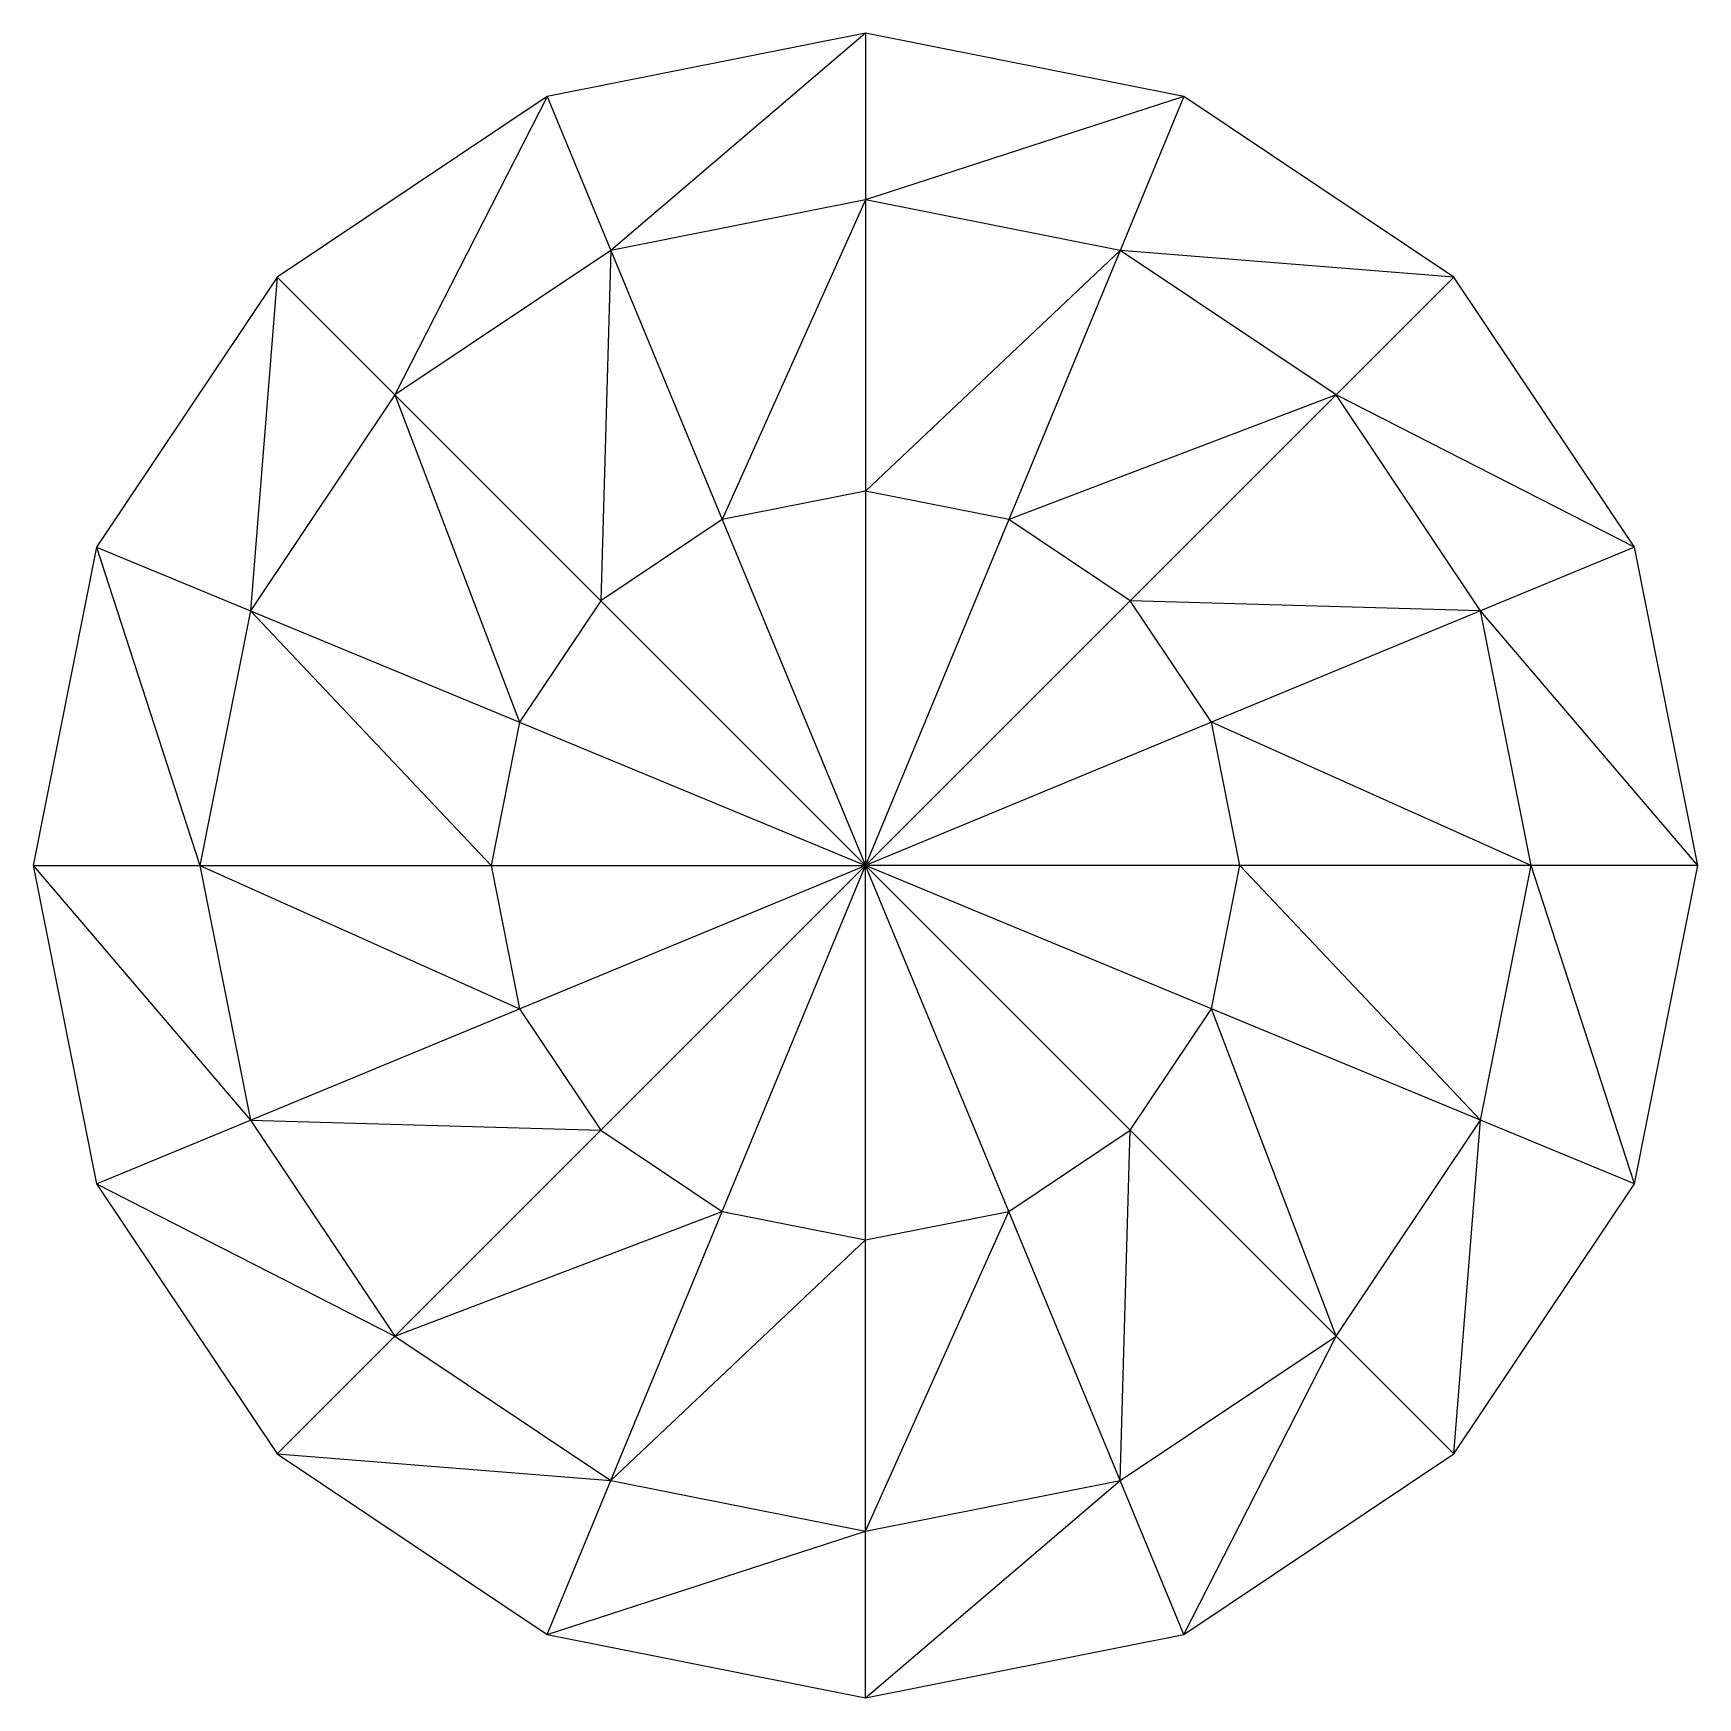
# Model space of a CAD drawing. Header units: metres. Extents: x -10 to 10, y -10 to 10.
import ezdxf

# ---------------------------------------------------------------- set-up
doc = ezdxf.new("R2010")
doc.units = ezdxf.units.M

msp = doc.modelspace()

# ---------------------------------------------------------------- linework, layer by layer
at = {"layer": 'anillo'}
for p, q in [((0, 10), (-3.827, 9.239)), ((3.827, 9.239), (0, 10)), ((-3.827, 9.239), (-7.071, 7.071)), ((7.071, 7.071), (3.827, 9.239)), ((0, 8, 4), (-3.061, 7.391, 4)), ((3.061, 7.391, 4), (0, 8, 4)), ((-3.061, 7.391, 4), (-5.657, 5.657, 4)), ((5.657, 5.657, 4), (3.061, 7.391, 4)), ((-7.071, 7.071), (-9.239, 3.827)), ((9.239, 3.827), (7.071, 7.071)), ((-5.657, 5.657, 4), (-7.391, 3.061, 4)), ((7.391, 3.061, 4), (5.657, 5.657, 4)), ((0, 4.5, 7), (-1.722, 4.157, 7)), ((1.722, 4.157, 7), (0, 4.5, 7)), ((-1.722, 4.157, 7), (-3.182, 3.182, 7)), ((3.182, 3.182, 7), (1.722, 4.157, 7)), ((-9.239, 3.827), (-10, 0)), ((10, 0), (9.239, 3.827)), ((-7.391, 3.061, 4), (-8, 0, 4)), ((-3.182, 3.182, 7), (-4.157, 1.722, 7)), ((4.157, 1.722, 7), (3.182, 3.182, 7)), ((8, 0, 4), (7.391, 3.061, 4)), ((-4.157, 1.722, 7), (-4.5, 0, 7)), ((4.5, 0, 7), (4.157, 1.722, 7)), ((-10, 0), (-9.239, -3.827)), ((-8, 0, 4), (-7.391, -3.061, 4)), ((-4.5, 0, 7), (-4.157, -1.722, 7)), ((4.157, -1.722, 7), (4.5, 0, 7)), ((7.391, -3.061, 4), (8, 0, 4)), ((9.239, -3.827), (10, 0)), ((-4.157, -1.722, 7), (-3.182, -3.182, 7)), ((3.182, -3.182, 7), (4.157, -1.722, 7)), ((-7.391, -3.061, 4), (-5.657, -5.657, 4)), ((-3.182, -3.182, 7), (-1.722, -4.157, 7)), ((1.722, -4.157, 7), (3.182, -3.182, 7)), ((5.657, -5.657, 4), (7.391, -3.061, 4)), ((-9.239, -3.827), (-7.071, -7.071)), ((7.071, -7.071), (9.239, -3.827)), ((-1.722, -4.157, 7), (0, -4.5, 7)), ((0, -4.5, 7), (1.722, -4.157, 7)), ((-5.657, -5.657, 4), (-3.061, -7.391, 4)), ((3.061, -7.391, 4), (5.657, -5.657, 4)), ((-7.071, -7.071), (-3.827, -9.239)), ((3.827, -9.239), (7.071, -7.071)), ((-3.061, -7.391, 4), (0, -8, 4)), ((0, -8, 4), (3.061, -7.391, 4)), ((-3.827, -9.239), (0, -10)), ((0, -10), (3.827, -9.239))]:
    msp.add_line(p, q, dxfattribs=at)
at = {"layer": 'corona'}
for p in [(0, 4.5, 7), (-1.722, 4.157, 7), (1.722, 4.157, 7), (-3.182, 3.182, 7), (3.182, 3.182, 7), (-4.157, 1.722, 7), (4.157, 1.722, 7), (-4.5, 0, 7), (-4.157, -1.722, 7), (-3.182, -3.182, 7), (-1.722, -4.157, 7), (4.5, 0, 7), (0, -4.5, 7), (1.722, -4.157, 7), (3.182, -3.182, 7), (4.157, -1.722, 7)]:
    msp.add_line(p, (0, 0, 8), dxfattribs=at)
at = {"layer": 'diagonal'}
for p, q in [((0, 10), (-3.061, 7.391, 4)), ((-3.827, 9.239), (-5.657, 5.657, 4)), ((3.827, 9.239), (0, 8, 4)), ((0, 8, 4), (-1.722, 4.157, 7)), ((-3.061, 7.391, 4), (-3.182, 3.182, 7)), ((3.061, 7.391, 4), (0, 4.5, 7)), ((7.071, 7.071), (3.061, 7.391, 4)), ((-7.071, 7.071), (-7.391, 3.061, 4)), ((-5.657, 5.657, 4), (-4.157, 1.722, 7)), ((5.657, 5.657, 4), (1.722, 4.157, 7)), ((9.239, 3.827), (5.657, 5.657, 4)), ((-9.239, 3.827), (-8, 0, 4)), ((-7.391, 3.061, 4), (-4.5, 0, 7)), ((7.391, 3.061, 4), (3.182, 3.182, 7)), ((10, 0), (7.391, 3.061, 4)), ((8, 0, 4), (4.157, 1.722, 7)), ((-10, 0), (-7.391, -3.061, 4)), ((-8, 0, 4), (-4.157, -1.722, 7)), ((7.391, -3.061, 4), (4.5, 0, 7)), ((9.239, -3.827), (8, 0, 4)), ((5.657, -5.657, 4), (4.157, -1.722, 7)), ((-7.391, -3.061, 4), (-3.182, -3.182, 7)), ((3.061, -7.391, 4), (3.182, -3.182, 7)), ((7.071, -7.071), (7.391, -3.061, 4)), ((-9.239, -3.827), (-5.657, -5.657, 4)), ((-5.657, -5.657, 4), (-1.722, -4.157, 7)), ((0, -8, 4), (1.722, -4.157, 7)), ((-3.061, -7.391, 4), (0, -4.5, 7)), ((3.827, -9.239), (5.657, -5.657, 4)), ((-7.071, -7.071), (-3.061, -7.391, 4)), ((0, -10), (3.061, -7.391, 4)), ((-3.827, -9.239), (0, -8, 4))]:
    msp.add_line(p, q, dxfattribs=at)
at = {"layer": 'meridiano'}
for p, q in [((0, 10), (0, 8, 4)), ((-3.827, 9.239), (-3.061, 7.391, 4)), ((3.827, 9.239), (3.061, 7.391, 4)), ((0, 8, 4), (0, 4.5, 7)), ((-3.061, 7.391, 4), (-1.722, 4.157, 7)), ((3.061, 7.391, 4), (1.722, 4.157, 7)), ((-7.071, 7.071), (-5.657, 5.657, 4)), ((7.071, 7.071), (5.657, 5.657, 4)), ((-5.657, 5.657, 4), (-3.182, 3.182, 7)), ((5.657, 5.657, 4), (3.182, 3.182, 7)), ((-9.239, 3.827), (-7.391, 3.061, 4)), ((9.239, 3.827), (7.391, 3.061, 4)), ((-7.391, 3.061, 4), (-4.157, 1.722, 7)), ((7.391, 3.061, 4), (4.157, 1.722, 7)), ((-10, 0), (-8, 0, 4)), ((-8, 0, 4), (-4.5, 0, 7)), ((8, 0, 4), (4.5, 0, 7)), ((10, 0), (8, 0, 4)), ((-7.391, -3.061, 4), (-4.157, -1.722, 7)), ((7.391, -3.061, 4), (4.157, -1.722, 7)), ((-9.239, -3.827), (-7.391, -3.061, 4)), ((-5.657, -5.657, 4), (-3.182, -3.182, 7)), ((5.657, -5.657, 4), (3.182, -3.182, 7)), ((9.239, -3.827), (7.391, -3.061, 4)), ((-3.061, -7.391, 4), (-1.722, -4.157, 7)), ((3.061, -7.391, 4), (1.722, -4.157, 7)), ((0, -8, 4), (0, -4.5, 7)), ((-7.071, -7.071), (-5.657, -5.657, 4)), ((7.071, -7.071), (5.657, -5.657, 4)), ((-3.827, -9.239), (-3.061, -7.391, 4)), ((3.827, -9.239), (3.061, -7.391, 4)), ((0, -10), (0, -8, 4))]:
    msp.add_line(p, q, dxfattribs=at)

doc.saveas('drawing.dxf')
